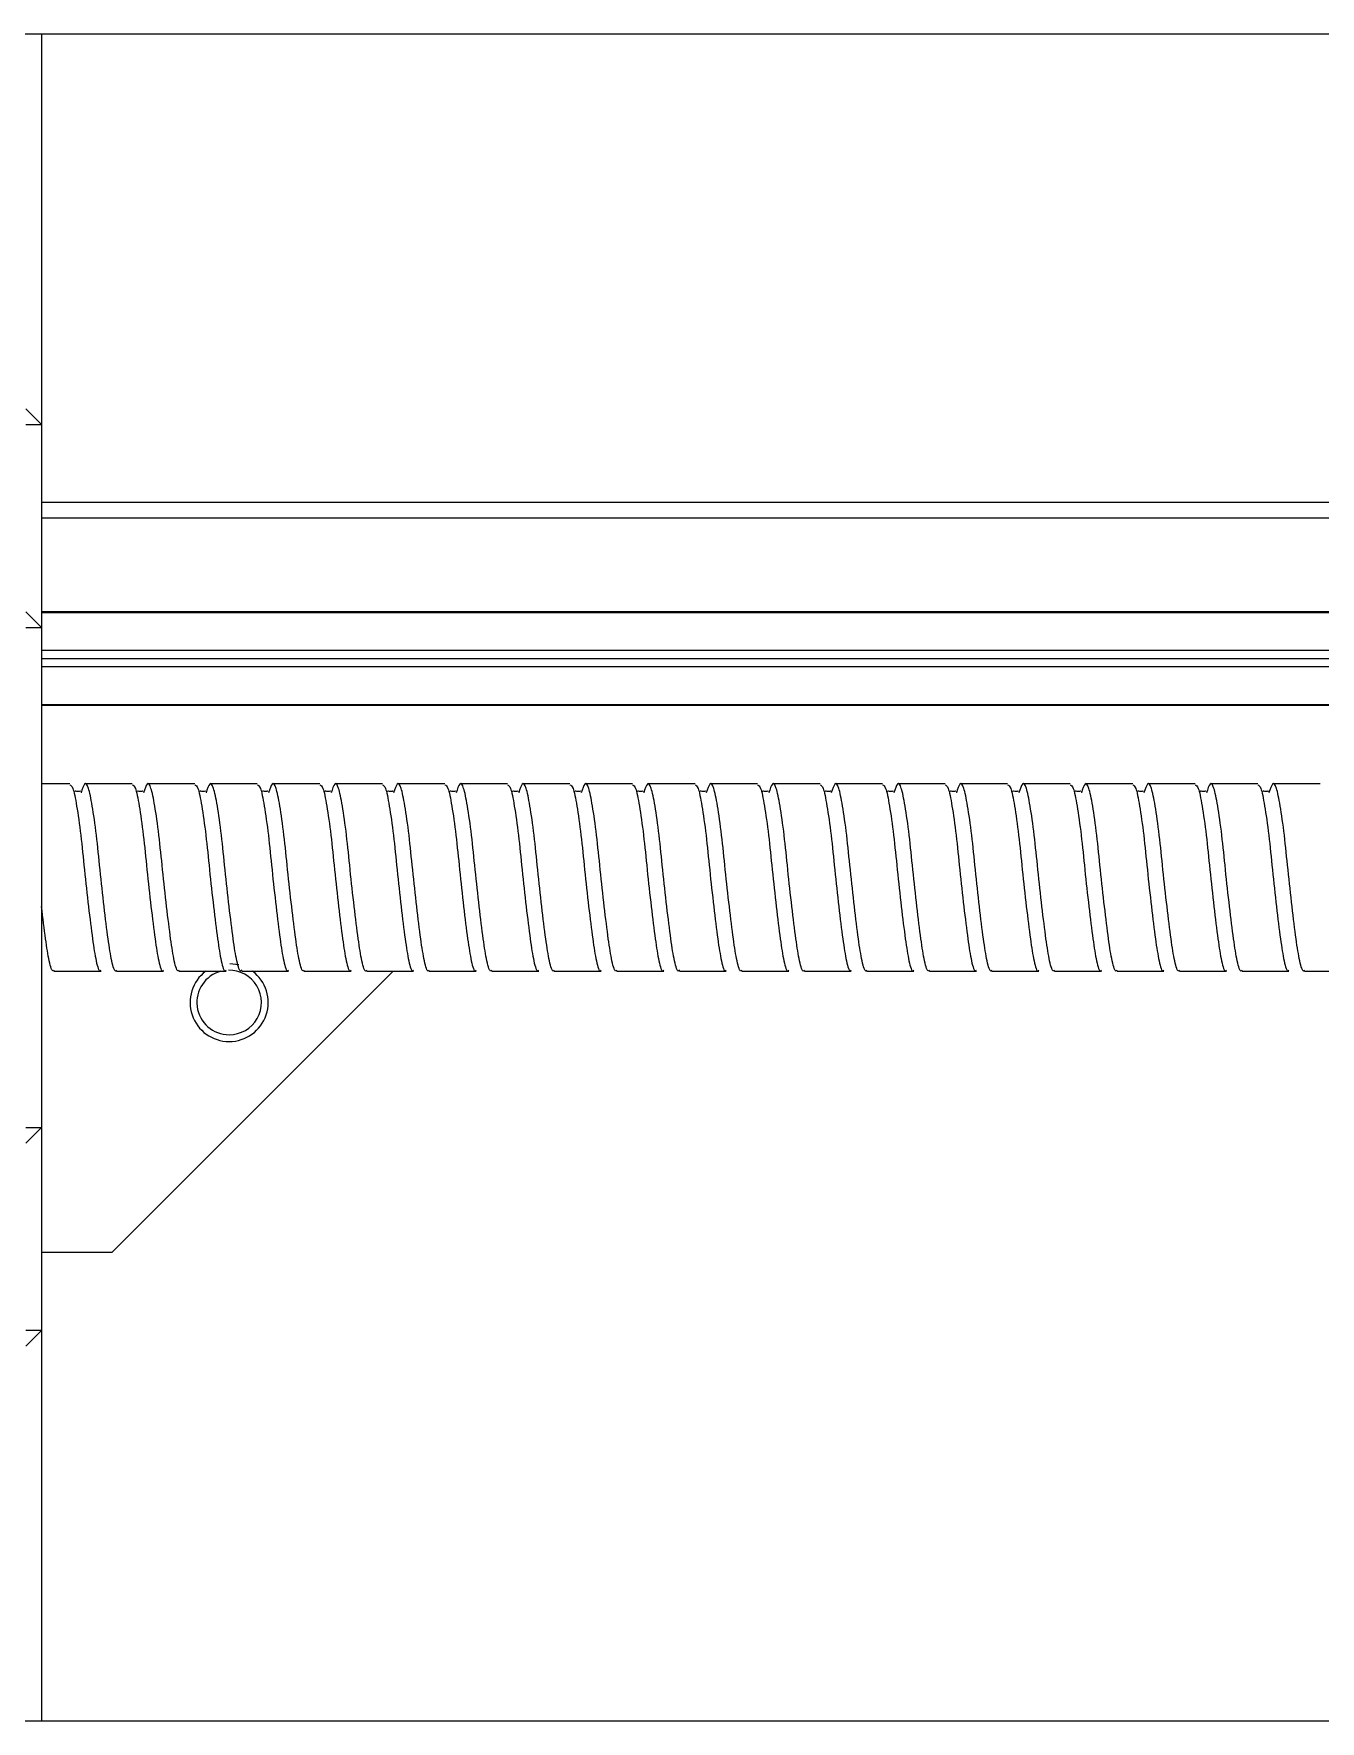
# Model space of a CAD drawing. Header units: millimetres. Extents: x 55 to 11032, y -227 to 3957.
# Drawn here: x 3308.8 to 3391.1, y 2173.3 to 2281.3 of the extents above; entities that cross this region are included whole.
import ezdxf

# ---------------------------------------------------------------- set-up
doc = ezdxf.new("R2010")
doc.units = ezdxf.units.MM
doc.header["$LTSCALE"] = 0.7
doc.layers.get('0').update_dxf_attribs({"color": 255})

msp = doc.modelspace()

# ---------------------------------------------------------------- linework, layer by layer
at = {"color": 7, "linetype": 'Continuous', "lineweight": 25}
for p, q in [((3306.341, 2281.296), (3712.341, 2281.296)), ((3309.341, 2281.296), (3309.341, 2256.296)), ((3308.341, 2257.296), (3309.341, 2256.296)), ((3308.341, 2256.296), (3309.341, 2256.296)), ((3309.341, 2256.296), (3309.341, 2243.296)), ((3709.341, 2251.296), (3309.341, 2251.296)), ((3709.341, 2250.296), (3309.341, 2250.296)), ((3308.341, 2244.296), (3309.341, 2243.296)), ((3491.841, 2244.296), (3309.341, 2244.296)), ((3308.341, 2243.296), (3309.341, 2243.296)), ((3491.841, 2244.235), (3309.341, 2244.235)), ((3309.341, 2243.296), (3309.341, 2211.296)), ((3491.841, 2241.815), (3309.341, 2241.815)), ((3491.841, 2241.296), (3309.341, 2241.296)), ((3491.841, 2240.776), (3309.341, 2240.776)), ((3491.841, 2238.356), (3309.341, 2238.356)), ((3491.841, 2238.296), (3309.341, 2238.296)), ((3311.144, 2233.296), (3309.341, 2233.296)), ((3315.144, 2233.296), (3312.144, 2233.296)), ((3319.144, 2233.296), (3316.144, 2233.296)), ((3323.144, 2233.296), (3320.144, 2233.296)), ((3327.144, 2233.296), (3324.144, 2233.296)), ((3331.144, 2233.296), (3328.144, 2233.296)), ((3335.144, 2233.296), (3332.144, 2233.296)), ((3339.144, 2233.296), (3336.144, 2233.296)), ((3343.144, 2233.296), (3340.144, 2233.296)), ((3347.144, 2233.296), (3344.144, 2233.296)), ((3351.144, 2233.296), (3348.144, 2233.296)), ((3355.144, 2233.296), (3352.144, 2233.296)), ((3359.144, 2233.296), (3356.144, 2233.296)), ((3363.144, 2233.296), (3360.144, 2233.296)), ((3367.144, 2233.296), (3364.144, 2233.296)), ((3371.144, 2233.296), (3368.144, 2233.296)), ((3375.144, 2233.296), (3372.144, 2233.296)), ((3379.144, 2233.296), (3376.144, 2233.296)), ((3383.144, 2233.296), (3380.144, 2233.296)), ((3387.144, 2233.296), (3384.144, 2233.296)), ((3391.144, 2233.296), (3388.144, 2233.296)), ((3321.379, 2221.795), (3321.965, 2221.717)), ((3310.144, 2221.296), (3313.144, 2221.296)), ((3331.841, 2221.296), (3313.841, 2203.296)), ((3314.144, 2221.296), (3317.144, 2221.296)), ((3318.144, 2221.296), (3321.144, 2221.296)), ((3322.144, 2221.296), (3325.144, 2221.296)), ((3326.144, 2221.296), (3329.144, 2221.296)), ((3330.144, 2221.296), (3333.144, 2221.296)), ((3334.144, 2221.296), (3337.144, 2221.296)), ((3338.144, 2221.296), (3341.144, 2221.296)), ((3342.144, 2221.296), (3345.144, 2221.296)), ((3346.144, 2221.296), (3349.144, 2221.296)), ((3350.144, 2221.296), (3353.144, 2221.296)), ((3354.144, 2221.296), (3357.144, 2221.296)), ((3358.144, 2221.296), (3361.144, 2221.296)), ((3362.144, 2221.296), (3365.144, 2221.296)), ((3366.144, 2221.296), (3369.144, 2221.296)), ((3370.144, 2221.296), (3373.144, 2221.296)), ((3374.144, 2221.296), (3377.144, 2221.296)), ((3378.144, 2221.296), (3381.144, 2221.296)), ((3382.144, 2221.296), (3385.144, 2221.296)), ((3386.144, 2221.296), (3389.144, 2221.296)), ((3390.144, 2221.296), (3393.144, 2221.296)), ((3308.341, 2211.296), (3309.341, 2211.296)), ((3309.341, 2211.296), (3308.341, 2210.296)), ((3309.341, 2211.296), (3309.341, 2198.296)), ((3313.841, 2203.296), (3309.341, 2203.296)), ((3309.341, 2198.296), (3308.341, 2197.296)), ((3309.341, 2198.296), (3308.341, 2198.296)), ((3309.341, 2198.296), (3309.341, 2173.296)), ((3712.341, 2173.296), (3306.341, 2173.296))]:
    msp.add_line(p, q, dxfattribs=at)
for radius, start, end in [(2.5, 126.8699, 269.99999), (2.067, 104.628, 270), (2.067, 270, 91.36493), (2.5, 269.99999, 53.1301)]:
    msp.add_arc((3321.341, 2219.296), radius, start, end, dxfattribs=at)
for points, knots in [([(3311.144, 2233.225), (3311.21, 2233.196), (3311.358, 2233.131), (3311.582, 2231.958), (3311.855, 2230.099), (3312.08, 2227.775), (3312.341, 2225.396), (3312.602, 2223.286), (3312.827, 2221.858), (3313.03, 2221.205), (3313.128, 2221.344), (3313.144, 2221.366)], [0, 0, 0, 0, 0.1001745, 0.2242498, 0.351642, 0.4739076, 0.6001745, 0.7264415, 0.8487071, 0.9760993, 1, 1, 1, 1]), ([(3311.825, 2232.808), (3311.825, 2232.817), (3311.826, 2232.835), (3311.68, 2232.782), (3311.484, 2232.822), (3311.476, 2232.813), (3311.471, 2232.808)], [0, 0, 0, 0, 0.2353537, 0.4666896, 0.6853069, 1, 1, 1, 1]), ([(3314.144, 2221.366), (3314.128, 2221.344), (3314.03, 2221.205), (3313.827, 2221.858), (3313.602, 2223.286), (3313.341, 2225.395), (3313.08, 2227.776), (3312.854, 2230.093), (3312.582, 2231.979), (3312.342, 2233.135), (3312.108, 2233.471), (3311.943, 2232.954), (3311.864, 2232.708)], [0, 0, 0, 0, 0.0210422, 0.1331983, 0.240841, 0.3520065, 0.463172, 0.5708147, 0.6829708, 0.7922067, 0.9014426, 1, 1, 1, 1]), ([(3315.144, 2233.225), (3315.21, 2233.196), (3315.358, 2233.131), (3315.582, 2231.958), (3315.855, 2230.099), (3316.08, 2227.775), (3316.341, 2225.396), (3316.602, 2223.286), (3316.827, 2221.858), (3317.03, 2221.205), (3317.128, 2221.344), (3317.144, 2221.366)], [0, 0, 0, 0, 0.1001745, 0.2242498, 0.351642, 0.4739076, 0.6001745, 0.7264415, 0.8487071, 0.9760993, 1, 1, 1, 1]), ([(3315.825, 2232.808), (3315.825, 2232.817), (3315.826, 2232.835), (3315.68, 2232.782), (3315.484, 2232.822), (3315.476, 2232.813), (3315.471, 2232.808)], [0, 0, 0, 0, 0.2353537, 0.4666896, 0.6853069, 1, 1, 1, 1]), ([(3318.144, 2221.366), (3318.128, 2221.344), (3318.03, 2221.205), (3317.827, 2221.858), (3317.602, 2223.286), (3317.341, 2225.395), (3317.08, 2227.776), (3316.854, 2230.093), (3316.582, 2231.979), (3316.342, 2233.135), (3316.108, 2233.471), (3315.943, 2232.954), (3315.864, 2232.708)], [0, 0, 0, 0, 0.0210422, 0.1331983, 0.240841, 0.3520065, 0.463172, 0.5708147, 0.6829708, 0.7922067, 0.9014426, 1, 1, 1, 1]), ([(3319.144, 2233.225), (3319.21, 2233.196), (3319.358, 2233.131), (3319.582, 2231.958), (3319.855, 2230.099), (3320.08, 2227.775), (3320.341, 2225.396), (3320.602, 2223.286), (3320.827, 2221.858), (3321.03, 2221.205), (3321.128, 2221.344), (3321.144, 2221.366)], [0, 0, 0, 0, 0.1001745, 0.2242498, 0.351642, 0.4739076, 0.6001745, 0.7264415, 0.8487071, 0.9760993, 1, 1, 1, 1]), ([(3319.825, 2232.808), (3319.825, 2232.817), (3319.826, 2232.835), (3319.68, 2232.782), (3319.484, 2232.822), (3319.476, 2232.813), (3319.471, 2232.808)], [0, 0, 0, 0, 0.2353537, 0.4666896, 0.6853069, 1, 1, 1, 1]), ([(3322.144, 2221.366), (3322.128, 2221.344), (3322.03, 2221.205), (3321.827, 2221.858), (3321.602, 2223.286), (3321.341, 2225.395), (3321.08, 2227.776), (3320.854, 2230.093), (3320.582, 2231.979), (3320.342, 2233.135), (3320.108, 2233.471), (3319.943, 2232.954), (3319.864, 2232.708)], [0, 0, 0, 0, 0.0210422, 0.1331983, 0.240841, 0.3520065, 0.463172, 0.5708147, 0.6829708, 0.7922067, 0.9014426, 1, 1, 1, 1]), ([(3323.144, 2233.225), (3323.21, 2233.196), (3323.358, 2233.131), (3323.582, 2231.958), (3323.855, 2230.099), (3324.08, 2227.775), (3324.341, 2225.396), (3324.602, 2223.286), (3324.827, 2221.858), (3325.03, 2221.205), (3325.128, 2221.344), (3325.144, 2221.366)], [0, 0, 0, 0, 0.1001745, 0.2242498, 0.351642, 0.4739076, 0.6001745, 0.7264415, 0.8487071, 0.9760993, 1, 1, 1, 1]), ([(3323.825, 2232.808), (3323.825, 2232.817), (3323.826, 2232.835), (3323.68, 2232.782), (3323.484, 2232.822), (3323.476, 2232.813), (3323.471, 2232.808)], [0, 0, 0, 0, 0.2353537, 0.4666896, 0.6853069, 1, 1, 1, 1]), ([(3326.144, 2221.366), (3326.128, 2221.344), (3326.03, 2221.205), (3325.827, 2221.858), (3325.602, 2223.286), (3325.341, 2225.395), (3325.08, 2227.776), (3324.854, 2230.093), (3324.582, 2231.979), (3324.342, 2233.135), (3324.108, 2233.471), (3323.943, 2232.954), (3323.864, 2232.708)], [0, 0, 0, 0, 0.0210422, 0.1331983, 0.240841, 0.3520065, 0.463172, 0.5708147, 0.6829708, 0.7922067, 0.9014426, 1, 1, 1, 1]), ([(3327.144, 2233.225), (3327.21, 2233.196), (3327.358, 2233.131), (3327.582, 2231.958), (3327.855, 2230.099), (3328.08, 2227.775), (3328.341, 2225.396), (3328.602, 2223.286), (3328.827, 2221.858), (3329.03, 2221.205), (3329.128, 2221.344), (3329.144, 2221.366)], [0, 0, 0, 0, 0.1001745, 0.2242498, 0.351642, 0.4739076, 0.6001745, 0.7264415, 0.8487071, 0.9760993, 1, 1, 1, 1]), ([(3327.825, 2232.808), (3327.825, 2232.817), (3327.826, 2232.835), (3327.68, 2232.782), (3327.484, 2232.822), (3327.476, 2232.813), (3327.471, 2232.808)], [0, 0, 0, 0, 0.23535374, 0.46668956, 0.68530692, 1, 1, 1, 1]), ([(3330.144, 2221.366), (3330.128, 2221.344), (3330.03, 2221.205), (3329.827, 2221.858), (3329.602, 2223.286), (3329.341, 2225.395), (3329.08, 2227.776), (3328.854, 2230.093), (3328.582, 2231.979), (3328.342, 2233.135), (3328.108, 2233.471), (3327.943, 2232.954), (3327.864, 2232.708)], [0, 0, 0, 0, 0.0210422, 0.1331983, 0.240841, 0.3520065, 0.463172, 0.5708147, 0.6829708, 0.7922067, 0.9014426, 1, 1, 1, 1]), ([(3331.144, 2233.225), (3331.21, 2233.196), (3331.358, 2233.131), (3331.582, 2231.958), (3331.855, 2230.099), (3332.08, 2227.775), (3332.341, 2225.396), (3332.602, 2223.286), (3332.827, 2221.858), (3333.03, 2221.205), (3333.128, 2221.344), (3333.144, 2221.366)], [0, 0, 0, 0, 0.1001745, 0.2242498, 0.351642, 0.4739076, 0.6001745, 0.7264415, 0.8487071, 0.9760993, 1, 1, 1, 1]), ([(3331.825, 2232.808), (3331.825, 2232.817), (3331.826, 2232.835), (3331.68, 2232.782), (3331.484, 2232.822), (3331.476, 2232.813), (3331.471, 2232.808)], [0, 0, 0, 0, 0.2353537, 0.4666896, 0.6853069, 1, 1, 1, 1]), ([(3334.144, 2221.366), (3334.128, 2221.344), (3334.03, 2221.205), (3333.827, 2221.858), (3333.602, 2223.286), (3333.341, 2225.395), (3333.08, 2227.776), (3332.854, 2230.093), (3332.582, 2231.979), (3332.342, 2233.135), (3332.108, 2233.471), (3331.943, 2232.954), (3331.864, 2232.708)], [0, 0, 0, 0, 0.0210422, 0.1331983, 0.240841, 0.3520065, 0.463172, 0.5708147, 0.6829708, 0.7922067, 0.9014426, 1, 1, 1, 1]), ([(3335.144, 2233.225), (3335.21, 2233.196), (3335.358, 2233.131), (3335.582, 2231.958), (3335.855, 2230.099), (3336.08, 2227.775), (3336.341, 2225.396), (3336.602, 2223.286), (3336.827, 2221.858), (3337.03, 2221.205), (3337.128, 2221.344), (3337.144, 2221.366)], [0, 0, 0, 0, 0.1001745, 0.2242498, 0.351642, 0.4739076, 0.6001745, 0.7264415, 0.8487071, 0.9760993, 1, 1, 1, 1]), ([(3335.825, 2232.808), (3335.825, 2232.817), (3335.826, 2232.835), (3335.68, 2232.782), (3335.484, 2232.822), (3335.476, 2232.813), (3335.471, 2232.808)], [0, 0, 0, 0, 0.2353537, 0.4666896, 0.6853069, 1, 1, 1, 1]), ([(3338.144, 2221.366), (3338.128, 2221.344), (3338.03, 2221.205), (3337.827, 2221.858), (3337.602, 2223.286), (3337.341, 2225.395), (3337.08, 2227.776), (3336.854, 2230.093), (3336.582, 2231.979), (3336.342, 2233.135), (3336.108, 2233.471), (3335.943, 2232.954), (3335.864, 2232.708)], [0, 0, 0, 0, 0.0210422, 0.1331983, 0.240841, 0.3520065, 0.463172, 0.5708147, 0.6829708, 0.7922067, 0.9014426, 1, 1, 1, 1]), ([(3339.144, 2233.225), (3339.21, 2233.196), (3339.358, 2233.131), (3339.582, 2231.958), (3339.855, 2230.099), (3340.08, 2227.775), (3340.341, 2225.396), (3340.602, 2223.286), (3340.827, 2221.858), (3341.03, 2221.205), (3341.128, 2221.344), (3341.144, 2221.366)], [0, 0, 0, 0, 0.1001745, 0.2242498, 0.351642, 0.4739076, 0.6001745, 0.7264415, 0.8487071, 0.9760993, 1, 1, 1, 1]), ([(3339.825, 2232.808), (3339.825, 2232.817), (3339.826, 2232.835), (3339.68, 2232.782), (3339.484, 2232.822), (3339.476, 2232.813), (3339.471, 2232.808)], [0, 0, 0, 0, 0.23535374, 0.46668956, 0.68530692, 1, 1, 1, 1]), ([(3342.144, 2221.366), (3342.128, 2221.344), (3342.03, 2221.205), (3341.827, 2221.858), (3341.602, 2223.286), (3341.341, 2225.395), (3341.08, 2227.776), (3340.854, 2230.093), (3340.582, 2231.979), (3340.342, 2233.135), (3340.108, 2233.471), (3339.943, 2232.954), (3339.864, 2232.708)], [0, 0, 0, 0, 0.02104219, 0.13319832, 0.24084102, 0.35200649, 0.46317197, 0.57081467, 0.6829708, 0.79220669, 0.90144259, 1, 1, 1, 1]), ([(3343.144, 2233.225), (3343.21, 2233.196), (3343.358, 2233.131), (3343.582, 2231.958), (3343.855, 2230.099), (3344.08, 2227.775), (3344.341, 2225.396), (3344.602, 2223.286), (3344.827, 2221.858), (3345.03, 2221.205), (3345.128, 2221.344), (3345.144, 2221.366)], [0, 0, 0, 0, 0.10017454, 0.22424979, 0.35164197, 0.47390759, 0.60017454, 0.72644149, 0.84870711, 0.9760993, 1, 1, 1, 1]), ([(3343.825, 2232.808), (3343.825, 2232.817), (3343.826, 2232.835), (3343.68, 2232.782), (3343.484, 2232.822), (3343.476, 2232.813), (3343.471, 2232.808)], [0, 0, 0, 0, 0.2353537, 0.4666896, 0.6853069, 1, 1, 1, 1]), ([(3346.144, 2221.366), (3346.128, 2221.344), (3346.03, 2221.205), (3345.827, 2221.858), (3345.602, 2223.286), (3345.341, 2225.395), (3345.08, 2227.776), (3344.854, 2230.093), (3344.582, 2231.979), (3344.342, 2233.135), (3344.108, 2233.471), (3343.943, 2232.954), (3343.864, 2232.708)], [0, 0, 0, 0, 0.0210422, 0.1331983, 0.240841, 0.3520065, 0.463172, 0.5708147, 0.6829708, 0.7922067, 0.9014426, 1, 1, 1, 1]), ([(3347.144, 2233.225), (3347.21, 2233.196), (3347.358, 2233.131), (3347.582, 2231.958), (3347.855, 2230.099), (3348.08, 2227.775), (3348.341, 2225.396), (3348.602, 2223.286), (3348.827, 2221.858), (3349.03, 2221.205), (3349.128, 2221.344), (3349.144, 2221.366)], [0, 0, 0, 0, 0.1001745, 0.2242498, 0.351642, 0.4739076, 0.6001745, 0.7264415, 0.8487071, 0.9760993, 1, 1, 1, 1]), ([(3347.825, 2232.808), (3347.825, 2232.817), (3347.826, 2232.835), (3347.68, 2232.782), (3347.484, 2232.822), (3347.476, 2232.813), (3347.471, 2232.808)], [0, 0, 0, 0, 0.2353537, 0.4666896, 0.6853069, 1, 1, 1, 1]), ([(3350.144, 2221.366), (3350.128, 2221.344), (3350.03, 2221.205), (3349.827, 2221.858), (3349.602, 2223.286), (3349.341, 2225.395), (3349.08, 2227.776), (3348.854, 2230.093), (3348.582, 2231.979), (3348.342, 2233.135), (3348.108, 2233.471), (3347.943, 2232.954), (3347.864, 2232.708)], [0, 0, 0, 0, 0.0210422, 0.1331983, 0.240841, 0.3520065, 0.463172, 0.5708147, 0.6829708, 0.7922067, 0.9014426, 1, 1, 1, 1]), ([(3351.144, 2233.225), (3351.21, 2233.196), (3351.358, 2233.131), (3351.582, 2231.958), (3351.855, 2230.099), (3352.08, 2227.775), (3352.341, 2225.396), (3352.602, 2223.286), (3352.827, 2221.858), (3353.03, 2221.205), (3353.128, 2221.344), (3353.144, 2221.366)], [0, 0, 0, 0, 0.1001745, 0.2242498, 0.351642, 0.4739076, 0.6001745, 0.7264415, 0.8487071, 0.9760993, 1, 1, 1, 1]), ([(3351.825, 2232.808), (3351.825, 2232.817), (3351.826, 2232.835), (3351.68, 2232.782), (3351.484, 2232.822), (3351.476, 2232.813), (3351.471, 2232.808)], [0, 0, 0, 0, 0.2353537, 0.4666896, 0.6853069, 1, 1, 1, 1]), ([(3354.144, 2221.366), (3354.128, 2221.344), (3354.03, 2221.205), (3353.827, 2221.858), (3353.602, 2223.286), (3353.341, 2225.395), (3353.08, 2227.776), (3352.854, 2230.093), (3352.582, 2231.979), (3352.342, 2233.135), (3352.108, 2233.471), (3351.943, 2232.954), (3351.864, 2232.708)], [0, 0, 0, 0, 0.02104219, 0.13319832, 0.24084102, 0.35200649, 0.46317197, 0.57081467, 0.6829708, 0.79220669, 0.90144259, 1, 1, 1, 1]), ([(3355.144, 2233.225), (3355.21, 2233.196), (3355.358, 2233.131), (3355.582, 2231.958), (3355.855, 2230.099), (3356.08, 2227.775), (3356.341, 2225.396), (3356.602, 2223.286), (3356.827, 2221.858), (3357.03, 2221.205), (3357.128, 2221.344), (3357.144, 2221.366)], [0, 0, 0, 0, 0.1001745, 0.2242498, 0.351642, 0.4739076, 0.6001745, 0.7264415, 0.8487071, 0.9760993, 1, 1, 1, 1]), ([(3355.825, 2232.808), (3355.825, 2232.817), (3355.826, 2232.835), (3355.68, 2232.782), (3355.484, 2232.822), (3355.476, 2232.813), (3355.471, 2232.808)], [0, 0, 0, 0, 0.2353537, 0.4666896, 0.6853069, 1, 1, 1, 1]), ([(3358.144, 2221.366), (3358.128, 2221.344), (3358.03, 2221.205), (3357.827, 2221.858), (3357.602, 2223.286), (3357.341, 2225.395), (3357.08, 2227.776), (3356.854, 2230.093), (3356.582, 2231.979), (3356.342, 2233.135), (3356.108, 2233.471), (3355.943, 2232.954), (3355.864, 2232.708)], [0, 0, 0, 0, 0.0210422, 0.1331983, 0.240841, 0.3520065, 0.463172, 0.5708147, 0.6829708, 0.7922067, 0.9014426, 1, 1, 1, 1]), ([(3359.144, 2233.225), (3359.21, 2233.196), (3359.358, 2233.131), (3359.582, 2231.958), (3359.855, 2230.099), (3360.08, 2227.775), (3360.341, 2225.396), (3360.602, 2223.286), (3360.827, 2221.858), (3361.03, 2221.205), (3361.128, 2221.344), (3361.144, 2221.366)], [0, 0, 0, 0, 0.1001745, 0.2242498, 0.351642, 0.4739076, 0.6001745, 0.7264415, 0.8487071, 0.9760993, 1, 1, 1, 1]), ([(3359.825, 2232.808), (3359.825, 2232.817), (3359.826, 2232.835), (3359.68, 2232.782), (3359.484, 2232.822), (3359.476, 2232.813), (3359.471, 2232.808)], [0, 0, 0, 0, 0.2353537, 0.4666896, 0.6853069, 1, 1, 1, 1]), ([(3362.144, 2221.366), (3362.128, 2221.344), (3362.03, 2221.205), (3361.827, 2221.858), (3361.602, 2223.286), (3361.341, 2225.395), (3361.08, 2227.776), (3360.854, 2230.093), (3360.582, 2231.979), (3360.342, 2233.135), (3360.108, 2233.471), (3359.943, 2232.954), (3359.864, 2232.708)], [0, 0, 0, 0, 0.0210422, 0.1331983, 0.240841, 0.3520065, 0.463172, 0.5708147, 0.6829708, 0.7922067, 0.9014426, 1, 1, 1, 1]), ([(3363.144, 2233.225), (3363.21, 2233.196), (3363.358, 2233.131), (3363.582, 2231.958), (3363.855, 2230.099), (3364.08, 2227.775), (3364.341, 2225.396), (3364.602, 2223.286), (3364.827, 2221.858), (3365.03, 2221.205), (3365.128, 2221.344), (3365.144, 2221.366)], [0, 0, 0, 0, 0.1001745, 0.2242498, 0.351642, 0.4739076, 0.6001745, 0.7264415, 0.8487071, 0.9760993, 1, 1, 1, 1]), ([(3363.825, 2232.808), (3363.825, 2232.817), (3363.826, 2232.835), (3363.68, 2232.782), (3363.484, 2232.822), (3363.476, 2232.813), (3363.471, 2232.808)], [0, 0, 0, 0, 0.2353537, 0.4666896, 0.6853069, 1, 1, 1, 1]), ([(3366.144, 2221.366), (3366.128, 2221.344), (3366.03, 2221.205), (3365.827, 2221.858), (3365.602, 2223.286), (3365.341, 2225.395), (3365.08, 2227.776), (3364.854, 2230.093), (3364.582, 2231.979), (3364.342, 2233.135), (3364.108, 2233.471), (3363.943, 2232.954), (3363.864, 2232.708)], [0, 0, 0, 0, 0.02104219, 0.13319832, 0.24084102, 0.35200649, 0.46317197, 0.57081467, 0.6829708, 0.79220669, 0.90144259, 1, 1, 1, 1]), ([(3367.144, 2233.225), (3367.21, 2233.196), (3367.358, 2233.131), (3367.582, 2231.958), (3367.855, 2230.099), (3368.08, 2227.775), (3368.341, 2225.396), (3368.602, 2223.286), (3368.827, 2221.858), (3369.03, 2221.205), (3369.128, 2221.344), (3369.144, 2221.366)], [0, 0, 0, 0, 0.1001745, 0.2242498, 0.351642, 0.4739076, 0.6001745, 0.7264415, 0.8487071, 0.9760993, 1, 1, 1, 1]), ([(3367.825, 2232.808), (3367.825, 2232.817), (3367.826, 2232.835), (3367.68, 2232.782), (3367.484, 2232.822), (3367.476, 2232.813), (3367.471, 2232.808)], [0, 0, 0, 0, 0.2353537, 0.4666896, 0.6853069, 1, 1, 1, 1]), ([(3370.144, 2221.366), (3370.128, 2221.344), (3370.03, 2221.205), (3369.827, 2221.858), (3369.602, 2223.286), (3369.341, 2225.395), (3369.08, 2227.776), (3368.854, 2230.093), (3368.582, 2231.979), (3368.342, 2233.135), (3368.108, 2233.471), (3367.943, 2232.954), (3367.864, 2232.708)], [0, 0, 0, 0, 0.0210422, 0.1331983, 0.240841, 0.3520065, 0.463172, 0.5708147, 0.6829708, 0.7922067, 0.9014426, 1, 1, 1, 1]), ([(3371.144, 2233.225), (3371.21, 2233.196), (3371.358, 2233.131), (3371.582, 2231.958), (3371.855, 2230.099), (3372.08, 2227.775), (3372.341, 2225.396), (3372.602, 2223.286), (3372.827, 2221.858), (3373.03, 2221.205), (3373.128, 2221.344), (3373.144, 2221.366)], [0, 0, 0, 0, 0.1001745, 0.2242498, 0.351642, 0.4739076, 0.6001745, 0.7264415, 0.8487071, 0.9760993, 1, 1, 1, 1]), ([(3371.825, 2232.808), (3371.825, 2232.817), (3371.826, 2232.835), (3371.68, 2232.782), (3371.484, 2232.822), (3371.476, 2232.813), (3371.471, 2232.808)], [0, 0, 0, 0, 0.2353537, 0.4666896, 0.6853069, 1, 1, 1, 1]), ([(3374.144, 2221.366), (3374.128, 2221.344), (3374.03, 2221.205), (3373.827, 2221.858), (3373.602, 2223.286), (3373.341, 2225.395), (3373.08, 2227.776), (3372.854, 2230.093), (3372.582, 2231.979), (3372.342, 2233.135), (3372.108, 2233.471), (3371.943, 2232.954), (3371.864, 2232.708)], [0, 0, 0, 0, 0.0210422, 0.1331983, 0.240841, 0.3520065, 0.463172, 0.5708147, 0.6829708, 0.7922067, 0.9014426, 1, 1, 1, 1]), ([(3375.144, 2233.225), (3375.21, 2233.196), (3375.358, 2233.131), (3375.582, 2231.958), (3375.855, 2230.099), (3376.08, 2227.775), (3376.341, 2225.396), (3376.602, 2223.286), (3376.827, 2221.858), (3377.03, 2221.205), (3377.128, 2221.344), (3377.144, 2221.366)], [0, 0, 0, 0, 0.1001745, 0.2242498, 0.351642, 0.4739076, 0.6001745, 0.7264415, 0.8487071, 0.9760993, 1, 1, 1, 1]), ([(3375.825, 2232.808), (3375.825, 2232.817), (3375.826, 2232.835), (3375.68, 2232.782), (3375.484, 2232.822), (3375.476, 2232.813), (3375.471, 2232.808)], [0, 0, 0, 0, 0.2353537, 0.4666896, 0.6853069, 1, 1, 1, 1]), ([(3378.144, 2221.366), (3378.128, 2221.344), (3378.03, 2221.205), (3377.827, 2221.858), (3377.602, 2223.286), (3377.341, 2225.395), (3377.08, 2227.776), (3376.854, 2230.093), (3376.582, 2231.979), (3376.342, 2233.135), (3376.108, 2233.471), (3375.943, 2232.954), (3375.864, 2232.708)], [0, 0, 0, 0, 0.0210422, 0.1331983, 0.240841, 0.3520065, 0.463172, 0.5708147, 0.6829708, 0.7922067, 0.9014426, 1, 1, 1, 1]), ([(3379.144, 2233.225), (3379.21, 2233.196), (3379.358, 2233.131), (3379.582, 2231.958), (3379.855, 2230.099), (3380.08, 2227.775), (3380.341, 2225.396), (3380.602, 2223.286), (3380.827, 2221.858), (3381.03, 2221.205), (3381.128, 2221.344), (3381.144, 2221.366)], [0, 0, 0, 0, 0.1001745, 0.2242498, 0.351642, 0.4739076, 0.6001745, 0.7264415, 0.8487071, 0.9760993, 1, 1, 1, 1]), ([(3379.825, 2232.808), (3379.825, 2232.817), (3379.826, 2232.835), (3379.68, 2232.782), (3379.484, 2232.822), (3379.476, 2232.813), (3379.471, 2232.808)], [0, 0, 0, 0, 0.2353537, 0.4666896, 0.6853069, 1, 1, 1, 1]), ([(3382.144, 2221.366), (3382.128, 2221.344), (3382.03, 2221.205), (3381.827, 2221.858), (3381.602, 2223.286), (3381.341, 2225.395), (3381.08, 2227.776), (3380.854, 2230.093), (3380.582, 2231.979), (3380.342, 2233.135), (3380.108, 2233.471), (3379.943, 2232.954), (3379.864, 2232.708)], [0, 0, 0, 0, 0.0210422, 0.1331983, 0.240841, 0.3520065, 0.463172, 0.5708147, 0.6829708, 0.7922067, 0.9014426, 1, 1, 1, 1]), ([(3383.144, 2233.225), (3383.21, 2233.196), (3383.358, 2233.131), (3383.582, 2231.958), (3383.855, 2230.099), (3384.08, 2227.775), (3384.341, 2225.396), (3384.602, 2223.286), (3384.827, 2221.858), (3385.03, 2221.205), (3385.128, 2221.344), (3385.144, 2221.366)], [0, 0, 0, 0, 0.1001745, 0.2242498, 0.351642, 0.4739076, 0.6001745, 0.7264415, 0.8487071, 0.9760993, 1, 1, 1, 1]), ([(3383.825, 2232.808), (3383.825, 2232.817), (3383.826, 2232.835), (3383.68, 2232.782), (3383.484, 2232.822), (3383.476, 2232.813), (3383.471, 2232.808)], [0, 0, 0, 0, 0.2353537, 0.4666896, 0.6853069, 1, 1, 1, 1]), ([(3386.144, 2221.366), (3386.128, 2221.344), (3386.03, 2221.205), (3385.827, 2221.858), (3385.602, 2223.286), (3385.341, 2225.395), (3385.08, 2227.776), (3384.854, 2230.093), (3384.582, 2231.979), (3384.342, 2233.135), (3384.108, 2233.471), (3383.943, 2232.954), (3383.864, 2232.708)], [0, 0, 0, 0, 0.0210422, 0.1331983, 0.240841, 0.3520065, 0.463172, 0.5708147, 0.6829708, 0.7922067, 0.9014426, 1, 1, 1, 1]), ([(3387.144, 2233.225), (3387.21, 2233.196), (3387.358, 2233.131), (3387.582, 2231.958), (3387.855, 2230.099), (3388.08, 2227.775), (3388.341, 2225.396), (3388.602, 2223.286), (3388.827, 2221.858), (3389.03, 2221.205), (3389.128, 2221.344), (3389.144, 2221.366)], [0, 0, 0, 0, 0.1001745, 0.2242498, 0.351642, 0.4739076, 0.6001745, 0.7264415, 0.8487071, 0.9760993, 1, 1, 1, 1]), ([(3387.825, 2232.808), (3387.825, 2232.817), (3387.826, 2232.835), (3387.68, 2232.782), (3387.484, 2232.822), (3387.476, 2232.813), (3387.471, 2232.808)], [0, 0, 0, 0, 0.2353537, 0.4666896, 0.6853069, 1, 1, 1, 1]), ([(3390.144, 2221.366), (3390.128, 2221.344), (3390.03, 2221.205), (3389.827, 2221.858), (3389.602, 2223.286), (3389.341, 2225.395), (3389.08, 2227.776), (3388.854, 2230.093), (3388.582, 2231.979), (3388.342, 2233.135), (3388.108, 2233.471), (3387.943, 2232.954), (3387.864, 2232.708)], [0, 0, 0, 0, 0.0210422, 0.1331983, 0.240841, 0.3520065, 0.463172, 0.5708147, 0.6829708, 0.7922067, 0.9014426, 1, 1, 1, 1]), ([(3310.144, 2221.366), (3310.128, 2221.344), (3310.03, 2221.205), (3309.827, 2221.861), (3309.602, 2223.274), (3309.429, 2224.711), (3309.341, 2225.441)], [0, 0, 0, 0, 0.0597778, 0.3783973, 0.6841948, 1, 1, 1, 1])]:
    msp.add_open_spline(points, degree=3, knots=knots, dxfattribs=at)

doc.saveas('drawing.dxf')
